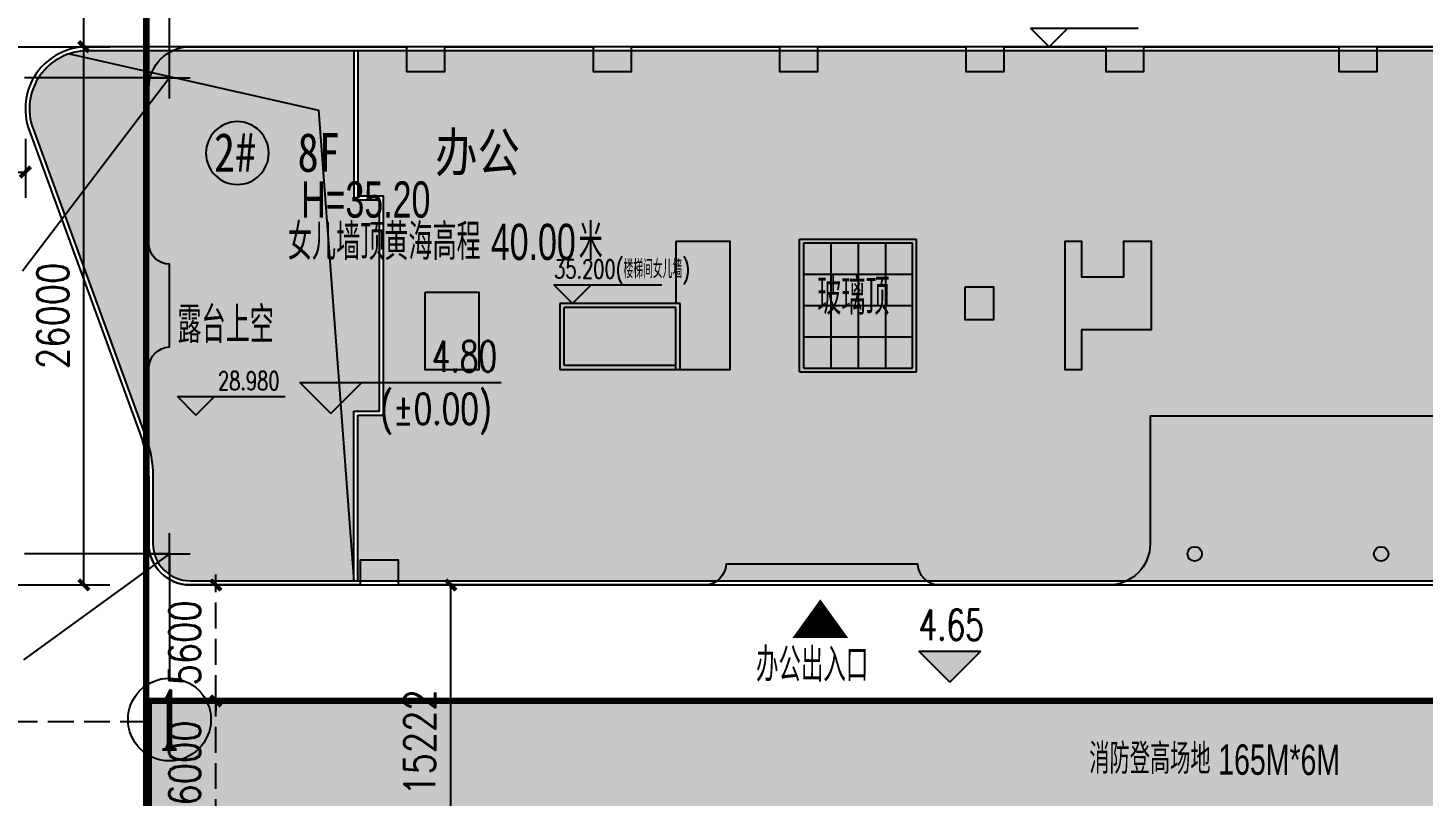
# Model space of a CAD drawing. Header units: metres. Extents: x 71066629 to 71645179, y 84793221 to 85208804.
# Drawn here: x 71314955 to 71382317, y 85100261 to 85137368 of the extents above; entities that cross this region are included whole.
import ezdxf
from ezdxf.enums import TextEntityAlignment as Align

# ---------------------------------------------------------------- set-up
doc = ezdxf.new("R2010")
doc.units = ezdxf.units.M
doc.header["$LTSCALE"] = 1000
for name, pattern in [('DASH', [0.35, 0.25, -0.1]), ('DASHED', [19.049999999999997, 12.7, -6.35]), ('DASHEDX2', [1.5, 1, -0.5])]:
    doc.linetypes.add(name, pattern=pattern)
for name, color, linetype in [('A_CUR_GLAZE', 123, 'Continuous'), ('A_N_AXIS', 85, 'Continuous'), ('A_N_AXIS_TEXT', 7, 'Continuous'), ('A_N_DIM_ELEV', 3, 'Continuous'), ('A_N_DIM_SYMB', 3, 'Continuous'), ('A_N_PUB_TEXT', 7, 'Continuous'), ('A_OTHER_MEMBER', 134, 'Continuous'), ('A_ROOF_2', 136, 'Continuous'), ('A_SITEP_TEX_2', 7, 'Continuous'), ('DIM_COOR', 3, 'Continuous'), ('G-ANNO-DIMS', 3, 'Continuous'), ('G-ANNO-LEVL', 3, 'Continuous'), ('G-ANNO-TEXT', 7, 'Continuous'), ('G-BLDG-OTLN', 2, 'Continuous'), ('G-BLDG-POIT', 6, 'Continuous'), ('G-BLDG-ROOF', 34, 'Continuous'), ('G-FRIE-FLWL', 6, 'Continuous'), ('G-SITE-开放', 1, 'DASHEDX2'), ('G_H_252', 252, 'Continuous'), ('G_H_253', 253, 'Continuous'), ('G_N_GUIDES', 3, 'DASH'), ('G_N_PUB_TEXT', 7, 'Continuous'), ('PUB_TEXT', 7, 'Continuous')]:
    doc.layers.add(name, color=color, linetype=linetype)
doc.styles.add('_TCH_AXIS', font='romant.shx')
doc.styles.add('_TCH_DIM', font='SIMPLEX', dxfattribs={"bigfont": 'GBCBIG'})
doc.styles.add('dim_font', font='SIMPLEX.shx', dxfattribs={"width": 0.8})
doc.styles.add('GAD A', font='$ gad e.shx', dxfattribs={"width": 0.7, "bigfont": '$ gad c.shx'})
doc.styles.add('黑体', font='simhei.ttf', dxfattribs={"width": 0.8})
doc.dimstyles.new('DIMN500', dxfattribs={"dimscale": 5, "dimtxt": 300, "dimasz": 100, "dimexe": 250, "dimexo": 300, "dimgap": 150, "dimtad": 1, "dimdec": 0, "dimzin": 0, "dimdsep": 46, "dimtxsty": 'dim_font', "dimblk": 'ARCHTICK', "dimcen": 0.09, "dimclrt": 7, "dimazin": 2, "dimtfac": 1, "dimtdec": 0, "dimtix": 1, "dimtmove": 2, "dimatfit": 3, "dimldrblk": 'ARCHTICK', "dimtolj": 1, "dimtzin": 0, "dimarcsym": 0})

# ---------------------------------------------------------------- blocks, each defined once
blk = doc.blocks.new('A$C237376EB')
at = {"layer": 'G-SITE-开放', "linetype": 'DASHED', "ltscale": 20}
blk.add_lwpolyline([(743.3579448104138, 607.9323969456746), (743.3579448104138, 741.1690490908804)], dxfattribs=at)
blk = doc.blocks.new('23423535')
at = {"layer": 'A_CUR_GLAZE'}
for p, q in [((3355868.114645113, -499041.480060285), (3362268.114645115, -499041.480060285)), ((3355868.114645113, -499041.4800602943), (3355868.114645118, -504681.4800602878)), ((3362268.114645115, -499041.480060285), (3362268.114645121, -504681.4800602878)), ((3356048.114645114, -499241.480060285), (3362088.114645114, -499241.480060285)), ((3356048.114645114, -499241.480060285), (3356048.114645119, -504501.4800602878)), ((3357558.114645114, -499241.4800602854), (3357558.114645115, -504501.4800602864)), ((3359068.114645114, -499241.480060285), (3359068.114645114, -504501.4800602878)), ((3360578.114645113, -499241.4800602836), (3360578.114645113, -504501.4800602864)), ((3362088.114645114, -499241.480060285), (3362088.11464512, -504501.4800602878)), ((3362088.114645115, -500556.4800602845), (3355999.176334032, -500556.4800602901)), ((3362088.114645117, -501871.480060284), (3356048.114645116, -501871.4800602896)), ((3362088.114645118, -503186.4800602831), (3355999.176334033, -503186.4800602887)), ((3356048.114645119, -504501.4800602878), (3362088.114645117, -504501.4800602878)), ((3355868.114645118, -504681.4800602878), (3362268.114645118, -504681.4800602878))]:
    blk.add_line(p, q, dxfattribs=at)
blk = doc.blocks.new('20130417-2#')
at = {"layer": 'G_H_252', "linetype": 'ByBlock'}
blk.add_hatch(color=256, dxfattribs=at).paths.add_polyline_path([(-26500.00000000373, 79699.99999999988, -0.4142135623730951), (-24300.00000000373, 77499.99999999988), (-24300.00000000373, 43999.99999999988, 0.414213562373095), (-22500.00000000373, 42199.99999999988), (-21299.99999969079, 42199.99999999988), (-21299.9999996908, 20799.99999999988), (-22500.00000000373, 20799.99999999988, 0.414213562373095), (-24300.00000000373, 18999.99999999988), (-24300.00000000373, 9099.99999999594), (-16299.99999999814, 9099.99999999594), (-16299.99999999814, 9939.999999995925), (-5699.999999998137, 9939.999999995925), (-5699.999999998137, 9099.999999995925), (1299.999999996289, 9099.999999995911), (1299.999999996275, 18999.99999999988, 0.414213562373095), (-500.0000000037253, 20799.99999999988), (-1700.00000031665, 20799.99999999988), (-1700.00000031665, 42199.99999999988), (-500.0000000037253, 42199.99999999988, 0.414213562373095), (1299.999999996275, 43999.99999999988), (1299.999999996275, 103499.9999999999, 0.414213562373095), (-500.0000000037253, 105299.9999999999), (-23900, 105299.9999999999, 0.414213562373095), (-25700, 103499.9999999999), (-25700, 102299.9999999999), (-56100, 102299.9999999999), (-56100, 103499.9999999999, 0.414213562373095), (-57900, 105299.9999999999), (-126400.0000000005, 105299.9999999999), (-126400.0000000005, 98300.00000000047), (-125159.9999999953, 98300.00000000047), (-125159.9999999958, 87699.99999999965), (-126400.0000000005, 87699.99999999988), (-126400.0000000005, 79699.99999999988)])
at = {"layer": 'G_H_253'}
h = blk.add_hatch(color=256, dxfattribs=at)
h.dxf.hatch_style = 1
h.paths.add_polyline_path([(-136615.3987647713, 86545.37580249904, -0.08774332942911159), (-136300, 84761.93228704858), (-136300, 81499.99999999988, 0.414213562373095), (-134500, 79699.99999999988), (-126600.0000000005, 79699.99999999988), (-126600.0000000005, 87899.99999999988), (-125359.9999999958, 87899.99999999965), (-125359.9999999953, 98100.00000000047), (-126600.0000000005, 98100.00000000047), (-126600.0000000005, 105299.9999999999), (-139459.8829708249, 105299.9999999999, 0.5208883048471438), (-142090.0528667177, 101539.6842609106)])
at = {"layer": 'A_N_AXIS'}
for p, q in [((-135500, 104000), (-135500, 110000)), ((-135500, 104000), (-142500, 104000)), ((-135500, 81000), (-142500, 81000)), ((-135500, 81000), (-135500, 75000))]:
    blk.add_line(p, q, dxfattribs=at)
blk.add_circle((-135500, 73000), 2000, dxfattribs=at)
at = {"layer": 'A_N_DIM_ELEV'}
for p, q in [((-93034.16764610587, 105500.0000000007), (-93934.16764610587, 106400.0000000007)), ((-93934.16764610587, 106400.0000000007), (-88732.77845396614, 106400.0000000007)), ((-93034.16764610587, 105500.0000000007), (-92134.16764610587, 106400.0000000007)), ((-116037.1623525359, 93100), (-116937.1623525359, 94000)), ((-116937.1623525359, 94000), (-111735.7731603961, 94000)), ((-116037.1623525359, 93100), (-115137.1623525359, 94000)), ((-134221.2006086875, 87703.43696012208), (-135121.2006086875, 88603.43696012208)), ((-135121.2006086875, 88603.43696012208), (-129919.8114165477, 88603.43696012208)), ((-134221.2006086875, 87703.43696012208), (-133321.2006086875, 88603.43696012208))]:
    blk.add_line(p, q, dxfattribs=at)
at = {"layer": 'A_N_DIM_SYMB'}
blk.add_lwpolyline([(-140325.9169702278, 105162.7025954615), (-128301.1014465149, 102429.5529636339), (-126600.0000000005, 79700.00000000012)], dxfattribs=at)
at = {"layer": 'A_ROOF_2'}
for p, q in [((-111049.9999999981, 96099.99999999988), (-111049.9999999981, 93100)), ((-110849.9999999981, 93100), (-116650, 93100)), ((-116650, 93100), (-116650, 92050)), ((-110849.9999999981, 89900), (-110849.9999999981, 93100)), ((-116650, 92900), (-116650.0000000005, 89900.00000000012)), ((-111049.9999999981, 92900), (-116450, 92900)), ((-116449.9999999991, 90100), (-116450, 92900)), ((-116450, 92050), (-116450, 92900)), ((-111049.9999999991, 90099.99999999988), (-111049.9999999981, 92900)), ((-110849.9999999981, 89900), (-116650, 89900)), ((-111049.9999999991, 90099.99999999988), (-116449.9999999991, 90100))]:
    blk.add_line(p, q, dxfattribs=at)
for points in [[(-111049.9999999981, 96099.99999999988), (-108450, 96099.99999999988), (-108450, 89900), (-111049.9999999986, 89900), (-111049.9999999986, 91180)], [(-91460, 91820.00000000105), (-91460, 89899.99999999942), (-92260, 89899.99999999942), (-92260, 96099.99999999988), (-91460, 96099.99999999988), (-91460, 94380.00000000151), (-89420.00000000093, 94380.00000000151), (-89420.00000000186, 96099.99999999965), (-88100, 96099.99999999965), (-88100, 91820.00000000105), (-91460, 91820.00000000105)]]:
    blk.add_lwpolyline(points, dxfattribs=at)
for points in [[(-123159.9999999991, 93640), (-120560, 93640), (-120560, 89900), (-123159.9999999991, 89900)], [(-97090, 93899.99999999988), (-95709.99999995716, 93899.99999999988), (-95709.99999995716, 92300.00000000198), (-97090, 92300.00000000198)]]:
    blk.add_lwpolyline(points, close=True, dxfattribs=at)
at = {"layer": 'G-BLDG-OTLN'}
blk.add_lwpolyline([(-38849.99374999106, 87650.0000000894), (-88150, 87650.0000000894), (-88150, 81505.00000014901), (-88150.00624993443, 81495.00000019372, -0.4127476388827847), (-90144.9999999255, 79500.0000000149), (-98369.9999999404, 79500.0000000149), (-98380, 79500.0000000149, -0.3757455495562697), (-99374.98749992251, 80495), (-99374.98749992251, 80500.0000000894), (-108625.0125000775, 80500.0000000894, -0.3858207373924936), (-109620, 79500.01250007749), (-124450, 79500.0000000894), (-124450, 80700.0000000894), (-126300, 80700.0000000894), (-126300, 79500.0000000894), (-134494.9999999404, 79500.0000000894), (-134505, 79500.0000000894, -0.4127476388933926), (-136499.9937499911, 81495.0000000894), (-136499.9937499166, 90005, -0.3842865671278498), (-135505.012500003, 90999.98749992251), (-135500, 90999.98749992251), (-135500, 95000.01250007749, -0.4127623343657364), (-136499.9999999255, 95995), (-136499.9999999255, 103494.9999999404), (-136499.9937499911, 103504.9999998957, -0.4127498518692198), (-134505, 105499.9937499911), (-134494.9999999404, 105499.9999999255), (-124050, 105499.9999999255), (-124050, 104299.9999999255), (-122200, 104300.0000000149), (-122200, 105500.0000000149), (-115050, 105500.0000000149), (-115050, 104299.9999999255), (-113200, 104300.0000000149), (-113200, 105500.0000000149), (-106050, 105500.0000000149), (-106050, 104299.9999999255), (-104200, 104300.0000000149), (-104200, 105500.0000000149), (-97050, 105500.0000000149), (-97050, 104299.9999999255), (-95200, 104300.0000000149), (-95200, 105500.0000000149), (-90300, 105500.0000000149), (-90300, 104299.9999999255), (-88486.45487558842, 104300.0000000149), (-88450, 104300.0000000149), (-88450, 105500.0000000149), (-79050, 105500.0000000149), (-79050, 104299.9999999255), (-77200, 104300), (-77200, 105500), (-70050, 105500)], format="xyb", dxfattribs=at)
for centre in [(-86000, 81000), (-77000, 81000)]:
    blk.add_circle(centre, 350, dxfattribs=at)
at = {"layer": 'G-BLDG-POIT', "linetype": 'Continuous', "ltscale": 0.1}
for p, q in [((-135500, 103000), (-135500, 105000)), ((-136500, 104000), (-134500, 104000)), ((-135500, 80000), (-135500, 82000)), ((-136500, 81000), (-134500, 81000))]:
    blk.add_line(p, q, dxfattribs=at)
at = {"layer": 'G-BLDG-ROOF'}
for p, q in [((-57900, 105499.9999999999), (-139459.882970823, 105499.9999999999)), ((-126600.0000000005, 105299.9999999999), (-126600.0000000005, 98100.00000000047)), ((-126400.0000000005, 105300.0000000007), (-126400.0000000005, 98300.00000000047)), ((-142277.9221449941, 101471.0902795478), (-136803.2680430487, 86476.78182113345)), ((-126600.0000000005, 98100.00000000047), (-125359.9999999953, 98100.00000000047)), ((-126400.0000000005, 98300.00000000047), (-125159.9999999953, 98300.00000000047)), ((-125359.9999999958, 87899.99999999965), (-125359.9999999953, 98100.00000000047)), ((-125159.9999999958, 87699.99999999965), (-125159.9999999953, 98300.00000000047)), ((-126600.0000000005, 79699.99999999988), (-126600.0000000005, 87899.99999999988)), ((-126600.0000000005, 87899.99999999988), (-125359.9999999958, 87899.99999999965)), ((-126400.0000000005, 79700.00000000058), (-126400.0000000005, 87699.99999999988)), ((-126400.0000000005, 87699.99999999988), (-125159.9999999958, 87699.99999999965)), ((-136500, 84761.93228704704), (-136500, 81499.99999999988)), ((-134500, 79499.99999999988), (-26500.00000000373, 79499.99999999988))]:
    blk.add_line(p, q, dxfattribs=at)
blk.add_lwpolyline([(-500.0000000037253, 105299.9999999999), (-23900, 105299.9999999999, 0.414213562373095), (-25700, 103499.9999999999), (-25700, 102299.9999999999), (-56100, 102299.9999999999), (-56100, 103499.9999999999, 0.414213562373095), (-57900, 105299.9999999999), (-139459.882970823, 105299.9999999999, 0.5208883048473457), (-142090.0528667178, 101539.6842609107), (-136615.3987647705, 86545.3758024968, -0.08774332942907061), (-136300, 84761.93228704704), (-136300, 81499.99999999988, 0.414213562373095), (-134500, 79699.99999999988), (-26500.00000000373, 79699.99999999988, -0.4142135623730951), (-24300.00000000373, 77499.99999999988), (-24300.00000000373, 43999.99999999988, 0.414213562373095)], format="xyb", dxfattribs=at)
for centre, radius, start, end in [((-139459.8829708234, 102499.9999999997), 3000.000000000291, 90, 200.0579204975041), ((-141499.9999999995, 84761.93228704843), 4999.999999999542, 0, 20.0579204975041), ((-134500, 81499.99999999988), 2000, 180, 270)]:
    blk.add_arc(centre, radius, start, end, dxfattribs=at)
at = {"layer": 'A_ROOF_2', "rotation": 90}
blk.add_blockref('23423535', (-604121.4800602864, -3266068.114645098), dxfattribs=at)
at = {"layer": 'A_N_AXIS_TEXT', "style": '_TCH_AXIS', "width": 0.5000000000000063}
blk.add_text('1', height=2889.153660236577, dxfattribs=at).set_placement((-136187.8937286278, 71555.42316988172), (-134812.1062713722, 71555.42316988172), align=Align.FIT)
at = {"layer": 'A_N_PUB_TEXT', "linetype": 'ByBlock', "style": 'GAD A', "width": 0.7}
for s, p in [('玻璃顶', (-104223.9795092084, 92550.00000000012)), ('露台上空', (-135116.743977366, 91188.81368997053))]:
    blk.add_text(s, height=1750, dxfattribs=at).set_placement(p)
at = {"layer": 'PUB_TEXT', "style": '_TCH_DIM', "width": 0.7058823529411765}
for s, p in [('35.200(楼梯间女儿墙)', (-116928.721810509, 94315)), ('28.980', (-133158.2940063495, 88918.43696012208))]:
    blk.add_text(s, height=892.5, dxfattribs=at).set_placement(p)
blk = doc.blocks.new('_ARCHTICK')
at = {"color": 0, "linetype": 'ByBlock', "const_width": 0.4}
blk.add_lwpolyline([(-0.5, -0.5), (0.5, 0.5)], dxfattribs=at)
blk = doc.blocks.new('*D59')
at = {"layer": 'Defpoints', "color": 0, "linetype": 'DASH', "ltscale": 5, "transparency": 16777216}
for p in [(71324027.12184954, 85104859.35770324), (71330380.03835422, 85104859.35770324), (71330380.03835422, 85098859.352251)]:
    blk.add_point(p, dxfattribs=at)
at = {"layer": 'G-FRIE-FLWL', "color": 0, "linetype": 'DASH', "lineweight": -2, "ltscale": 5, "transparency": 16777216}
for p, q in [((71328880.03835422, 85104859.35770324), (71322777.12184954, 85104859.35770324)), ((71324027.12184954, 85098859.352251), (71324027.12184954, 85104859.35770324)), ((71328880.03835422, 85098859.352251), (71322777.12184954, 85098859.352251))]:
    blk.add_line(p, q, dxfattribs=at)
at = {"layer": 'G-FRIE-FLWL', "color": 0, "linetype": 'DASH', "lineweight": -2, "ltscale": 5, "transparency": 16777216, "xscale": 500, "yscale": 500, "zscale": 500}
for p, rotation in [((71324027.12184954, 85104859.35770324), 90), ((71324027.12184954, 85098859.352251), 270)]:
    blk.add_blockref('_ARCHTICK', p, dxfattribs=dict(at, rotation=rotation))
at = {"layer": 'G-FRIE-FLWL', "color": 7, "linetype": 'DASH', "ltscale": 5, "transparency": 16777216, "insert": (71322527.12184952, 85101859.35497713), "char_height": 1500, "attachment_point": 5, "rotation": 90, "style": 'dim_font'}
blk.add_mtext('\\A1;6000', dxfattribs=at)
blk = doc.blocks.new('*D60')
at = {"layer": 'Defpoints', "color": 0, "linetype": 'DASH', "ltscale": 5, "transparency": 16777216}
for p in [(71324027.12184954, 85110459.32600386), (71330380.03835422, 85110459.32600386), (71330380.03835422, 85104859.35770324)]:
    blk.add_point(p, dxfattribs=at)
at = {"layer": 'G-FRIE-FLWL', "color": 0, "linetype": 'DASH', "lineweight": -2, "ltscale": 5, "transparency": 16777216}
for p, q in [((71324027.12184954, 85110459.32600386), (71324027.12184954, 85110959.32600386)), ((71328880.03835422, 85110459.32600386), (71322777.12184954, 85110459.32600386)), ((71324027.12184954, 85104859.35770324), (71324027.12184954, 85110459.32600386)), ((71328880.03835422, 85104859.35770324), (71322777.12184954, 85104859.35770324)), ((71324027.12184954, 85104859.35770324), (71324027.12184954, 85104359.35770324))]:
    blk.add_line(p, q, dxfattribs=at)
at = {"layer": 'G-FRIE-FLWL', "color": 0, "linetype": 'DASH', "lineweight": -2, "ltscale": 5, "transparency": 16777216, "xscale": 500, "yscale": 500, "zscale": 500}
for p, rotation in [((71324027.12184954, 85110459.32600386), 270), ((71324027.12184954, 85104859.35770324), 90)]:
    blk.add_blockref('_ARCHTICK', p, dxfattribs=dict(at, rotation=rotation))
at = {"layer": 'G-FRIE-FLWL', "color": 7, "linetype": 'DASH', "ltscale": 5, "transparency": 16777216, "insert": (71322527.12184952, 85107659.34185356), "char_height": 1500, "attachment_point": 5, "rotation": 90, "style": 'dim_font'}
blk.add_mtext('\\A1;5600', dxfattribs=at)
blk = doc.blocks.new('*D76')
at = {"layer": 'Defpoints', "color": 0, "transparency": 16777216}
for p in [(71246450.86905377, 85133514.02652693), (71314832.04242551, 85133514.02511492), (71314832.04242551, 85130406.67272897)]:
    blk.add_point(p, dxfattribs=at)
at = {"layer": 'G-ANNO-DIMS', "color": 0, "lineweight": -2, "transparency": 16777216}
for p, q in [((71246450.86905377, 85132014.02652693), (71246450.86905377, 85129156.67272897)), ((71314832.04242551, 85132014.02511492), (71314832.04242551, 85129156.67272897)), ((71246450.86905377, 85130406.67272897), (71314832.04242551, 85130406.67272897))]:
    blk.add_line(p, q, dxfattribs=at)
at = {"layer": 'G-ANNO-DIMS', "color": 0, "lineweight": -2, "transparency": 16777216, "xscale": 500, "yscale": 500, "zscale": 500, "rotation": 180}
blk.add_blockref('_ARCHTICK', (71246450.86905377, 85130406.67272897), dxfattribs=at)
at = {"layer": 'G-ANNO-DIMS', "color": 0, "lineweight": -2, "transparency": 16777216, "xscale": 500, "yscale": 500, "zscale": 500}
blk.add_blockref('_ARCHTICK', (71314832.04242551, 85130406.67272897), dxfattribs=at)
at = {"layer": 'G-ANNO-DIMS', "color": 7, "transparency": 16777216, "insert": (71280641.45573965, 85131906.67272897), "char_height": 1500, "attachment_point": 5, "style": 'dim_font'}
blk.add_mtext('\\A1;68381', dxfattribs=at)
blk = doc.blocks.new('*D77')
at = {"layer": 'Defpoints', "color": 0, "transparency": 16777216}
for p in [(71310637.93451145, 85136459.32458435), (71317660.4280482, 85136459.32458435), (71310637.93451145, 85110459.32458442)]:
    blk.add_point(p, dxfattribs=at)
at = {"layer": 'G-ANNO-DIMS', "color": 0, "lineweight": -2, "transparency": 16777216}
for p, q in [((71312137.93451145, 85136459.32458435), (71318910.4280482, 85136459.32458435)), ((71317660.4280482, 85110459.32458442), (71317660.4280482, 85136459.32458435)), ((71312137.93451145, 85110459.32458442), (71318910.4280482, 85110459.32458442))]:
    blk.add_line(p, q, dxfattribs=at)
at = {"layer": 'G-ANNO-DIMS', "color": 0, "lineweight": -2, "transparency": 16777216, "xscale": 500, "yscale": 500, "zscale": 500}
for p, rotation in [((71317660.4280482, 85136459.32458435), 90), ((71317660.4280482, 85110459.32458442), 270)]:
    blk.add_blockref('_ARCHTICK', p, dxfattribs=dict(at, rotation=rotation))
at = {"layer": 'G-ANNO-DIMS', "color": 7, "transparency": 16777216, "insert": (71316160.42804818, 85123459.3245844), "char_height": 1500, "attachment_point": 5, "rotation": 90, "style": 'dim_font'}
blk.add_mtext('\\A1;26000', dxfattribs=at)
blk = doc.blocks.new('*D78')
at = {"layer": 'Defpoints', "color": 0, "transparency": 16777216}
for p in [(71310637.93451145, 85165249.79803501), (71317660.4280482, 85165249.79803501), (71310637.93451145, 85136459.32458435)]:
    blk.add_point(p, dxfattribs=at)
at = {"layer": 'G-ANNO-DIMS', "color": 0, "lineweight": -2, "transparency": 16777216}
for p, q in [((71312137.93451145, 85165249.79803501), (71318910.4280482, 85165249.79803501)), ((71317660.4280482, 85136459.32458435), (71317660.4280482, 85165249.79803501)), ((71312137.93451145, 85136459.32458435), (71318910.4280482, 85136459.32458435))]:
    blk.add_line(p, q, dxfattribs=at)
at = {"layer": 'G-ANNO-DIMS', "color": 0, "lineweight": -2, "transparency": 16777216, "xscale": 500, "yscale": 500, "zscale": 500}
for p, rotation in [((71317660.4280482, 85165249.79803501), 90), ((71317660.4280482, 85136459.32458435), 270)]:
    blk.add_blockref('_ARCHTICK', p, dxfattribs=dict(at, rotation=rotation))
at = {"layer": 'G-ANNO-DIMS', "color": 7, "transparency": 16777216, "insert": (71316160.42804818, 85150854.5613097), "char_height": 1500, "attachment_point": 5, "rotation": 90, "style": 'dim_font'}
blk.add_mtext('\\A1;28790', dxfattribs=at)
blk = doc.blocks.new('*D121')
at = {"layer": 'Defpoints', "color": 0, "transparency": 16777216}
for p in [(71335374.4380046, 85110459.32458435), (71340397.45652056, 85110459.32458435), (71340397.45652056, 85095237.58567336)]:
    blk.add_point(p, dxfattribs=at)
at = {"layer": 'G-ANNO-DIMS', "color": 0, "lineweight": -2, "transparency": 16777216}
for p, q in [((71338897.45652056, 85110459.32458435), (71334124.4380046, 85110459.32458435)), ((71335374.4380046, 85095237.58567336), (71335374.4380046, 85110459.32458435)), ((71338897.45652056, 85095237.58567336), (71334124.4380046, 85095237.58567336))]:
    blk.add_line(p, q, dxfattribs=at)
at = {"layer": 'G-ANNO-DIMS', "color": 0, "lineweight": -2, "transparency": 16777216, "xscale": 500, "yscale": 500, "zscale": 500}
for p, rotation in [((71335374.4380046, 85110459.32458435), 90), ((71335374.4380046, 85095237.58567336), 270)]:
    blk.add_blockref('_ARCHTICK', p, dxfattribs=dict(at, rotation=rotation))
at = {"layer": 'G-ANNO-DIMS', "color": 7, "transparency": 16777216, "insert": (71333874.43800458, 85102848.45512888), "char_height": 1500, "attachment_point": 5, "rotation": 90, "style": 'dim_font'}
blk.add_mtext('\\A1;15222', dxfattribs=at)
blk = doc.blocks.new('*D132')
at = {"layer": 'Defpoints', "color": 0, "transparency": 16777216}
for p in [(71320791.4851865, 85168309.62203176), (71240491.48481545, 85131923.98692855), (71320791.4851865, 85131923.98692816)]:
    blk.add_point(p, dxfattribs=at)
at = {"layer": 'G-ANNO-DIMS', "color": 0, "lineweight": -2, "transparency": 16777216}
for p, q in [((71240491.48481545, 85133423.98692855), (71240491.48481545, 85169559.62203176)), ((71320791.4851865, 85133423.98692816), (71320791.4851865, 85169559.62203176)), ((71240491.48481545, 85168309.62203176), (71320791.4851865, 85168309.62203176))]:
    blk.add_line(p, q, dxfattribs=at)
at = {"layer": 'G-ANNO-DIMS', "color": 0, "lineweight": -2, "transparency": 16777216, "xscale": 500, "yscale": 500, "zscale": 500, "rotation": 180}
blk.add_blockref('_ARCHTICK', (71240491.48481545, 85168309.62203176), dxfattribs=at)
at = {"layer": 'G-ANNO-DIMS', "color": 0, "lineweight": -2, "transparency": 16777216, "xscale": 500, "yscale": 500, "zscale": 500}
blk.add_blockref('_ARCHTICK', (71320791.4851865, 85168309.62203176), dxfattribs=at)
at = {"layer": 'G-ANNO-DIMS', "color": 7, "transparency": 16777216, "insert": (71280641.48500097, 85169809.62203176), "char_height": 1500, "attachment_point": 5, "style": 'dim_font'}
blk.add_mtext('\\A1;80.10', dxfattribs=at)
blk = doc.blocks.new('*D133')
at = {"layer": 'Defpoints', "color": 0, "transparency": 16777216}
for p in [(71458791.47966082, 85168309.62203124), (71320791.4851865, 85131923.98692816), (71458791.47966082, 85131923.98692751)]:
    blk.add_point(p, dxfattribs=at)
at = {"layer": 'G-ANNO-DIMS', "color": 0, "lineweight": -2, "transparency": 16777216}
for p, q in [((71320791.4851865, 85133423.98692816), (71320791.4851865, 85169559.62203124)), ((71458791.47966082, 85133423.98692751), (71458791.47966082, 85169559.62203124)), ((71320791.4851865, 85168309.62203124), (71458791.47966082, 85168309.62203124))]:
    blk.add_line(p, q, dxfattribs=at)
at = {"layer": 'G-ANNO-DIMS', "color": 0, "lineweight": -2, "transparency": 16777216, "xscale": 500, "yscale": 500, "zscale": 500, "rotation": 180}
blk.add_blockref('_ARCHTICK', (71320791.4851865, 85168309.62203124), dxfattribs=at)
at = {"layer": 'G-ANNO-DIMS', "color": 0, "lineweight": -2, "transparency": 16777216, "xscale": 500, "yscale": 500, "zscale": 500}
blk.add_blockref('_ARCHTICK', (71458791.47966082, 85168309.62203124), dxfattribs=at)
at = {"layer": 'G-ANNO-DIMS', "color": 7, "transparency": 16777216, "insert": (71389791.48242366, 85169809.62203124), "char_height": 1500, "attachment_point": 5, "style": 'dim_font'}
blk.add_mtext('\\A1;138.00', dxfattribs=at)

msp = doc.modelspace()

# ---------------------------------------------------------------- hatches: boundary and pattern name
at = {"layer": 'G-ANNO-LEVL'}
msp.add_hatch(color=256, dxfattribs=at).paths.add_polyline_path([(71359469.07302794, 85105768.93407339), (71357969.07302794, 85107268.93407339), (71360969.07302794, 85107268.93407339)])
at = {"layer": 'G-FRIE-FLWL'}
h = msp.add_hatch(dxfattribs=at)
h.set_pattern_fill('AR-HBONE', color=256, scale=1000, style=0)
h.set_pattern_definition([(45, (0, 0), (5.551115123125783e-14, 862.1045876226387), [1828.8, -609.6]), (135, (431.052, 431.052), (5.551115123125783e-14, 862.1045876226387), [1828.8, -609.6])])
edge = h.paths.add_edge_path()
edge.add_line((71320791.48423149, 85104859.34594029), (71320791.48423149, 85098859.352251))
edge.add_line((71320791.48423149, 85098859.352251), (71409191.48669386, 85098859.33353661))
edge.add_arc((71409191.48415345, 85086859.3325034), 12000.00103321698, 4.9332459752804425e-06, 89.99998787043887, ccw=False)
edge.add_line((71421191.48518667, 85086859.33353661), (71421191.4851866, 85029459.32375132))
edge.add_line((71421191.4851866, 85029459.32375132), (71427191.48518665, 85029459.32375132))
edge.add_line((71427191.48518665, 85029459.32375132), (71427191.48518667, 85086859.32976861))
edge.add_arc((71409191.48141867, 85086859.32976861), 18000.00376799703, 0, 89.99998080973377)
edge.add_line((71409191.48744747, 85104859.33353661), (71320791.48423149, 85104859.34594029))

# ---------------------------------------------------------------- linework, layer by layer
at = {"layer": 'A_SITEP_TEX_2'}
msp.add_lwpolyline([(71353213.26071393, 85107895.3075817, 2700, 0, 0), (71353213.26071393, 85109767.32588741, 0, 0, 0)], format="xyseb", dxfattribs=at)
at = {"layer": 'DIM_COOR', "color": 3}
for p, q in [((71321791.48518659, 85134959.32458435), (71314701.0205265, 85125622.05519529)), ((71321791.48518659, 85111959.32458435), (71314744.01025598, 85106842.68050738))]:
    msp.add_line(p, q, dxfattribs=at)
at = {"layer": 'G-ANNO-LEVL'}
for p, q in [((71329582.35138881, 85118735.70969154), (71328082.35138881, 85120235.70969154)), ((71328082.35138881, 85120235.70969154), (71337809.85138881, 85120235.70969154)), ((71329582.35138881, 85118735.70969154), (71331082.35138881, 85120235.70969154)), ((71359469.07302794, 85105768.93407339), (71357969.07302794, 85107268.93407339)), ((71357969.07302794, 85107268.93407339), (71360969.07302794, 85107268.93407339)), ((71359469.07302794, 85105768.93407339), (71360969.07302794, 85107268.93407339))]:
    msp.add_line(p, q, dxfattribs=at)
at = {"layer": 'G-ANNO-TEXT'}
msp.add_lwpolyline([(71323550.47714683, 85131321.83047648, 1), (71326585.36327493, 85131321.83047648, 1)], format="xyb", close=True, dxfattribs=at)
msp.add_lwpolyline([(71323550.47714683, 85131321.83047648, 1), (71326585.36327493, 85131321.83047648, 1)], format="xyb", close=True, dxfattribs=at)
at = {"layer": 'G-FRIE-FLWL', "linetype": 'DASH', "ltscale": 5}
for p, q in [((71320791.48423149, 85104859.34594029), (71320791.48347788, 85098859.34463964)), ((71449791.5942586, 85104859.33082287), (71320791.48423149, 85104859.34594029)), ((71240666.62163167, 85103859.352251), (71320791.4839803, 85103859.352251))]:
    msp.add_line(p, q, dxfattribs=at)
at = {"layer": 'G-FRIE-FLWL', "linetype": 'DASH', "ltscale": 5, "const_width": 300}
msp.add_lwpolyline([(71320791.48423149, 85104859.34594029), (71320791.48423149, 85098859.352251), (71409191.48669386, 85098859.33353661, -0.4142134751486441), (71421191.48518667, 85086859.33353661), (71421191.4851866, 85029459.32375132), (71427191.48518665, 85029459.32375132), (71427191.48518667, 85086859.32976861, 0.414213464273533), (71409191.48744747, 85104859.33353661), (71320791.48423149, 85104859.34594029)], format="xyb", dxfattribs=at)
at = {"layer": 'G-SITE-开放', "const_width": 300}
msp.add_lwpolyline([(71320666.62163167, 85153154.9815508), (71320666.62163167, 85020083.21220979)], dxfattribs=at)

# ---------------------------------------------------------------- block references
at = {"layer": 'A_OTHER_MEMBER', "linetype": 'ByBlock'}
msp.add_blockref('20130417-2#', (71457291.48518659, 85030959.32458435), dxfattribs=at)
at = {"layer": 'G_N_GUIDES', "xscale": 1000, "yscale": 1000, "zscale": 1000}
msp.add_blockref('A$C237376EB', (70577308.67682125, 84412150.79480837), dxfattribs=at)

# ---------------------------------------------------------------- texts
at = {"layer": 'A_N_PUB_TEXT', "style": '_TCH_DIM', "width": 0.7058823529411765}
for s, p in [('4.80', (71334459.85138881, 85120760.70969154)), ('(%%P0.00)', (71331959.85138881, 85118223.20969154)), ('4.65', (71357959.07302794, 85107793.93407339))]:
    msp.add_text(s, height=1487.5, dxfattribs=at).set_placement(p)
at = {"layer": 'G-ANNO-TEXT'}
for s, height, style, width, p in [('办公', 1877.637130801688, '黑体', 0.8, (71334613.82540213, 85130416.33793093)), ('2#', 1877.637130801688, '黑体', 0.8, (71323935.97044739, 85130416.33793093)), ('2#', 1877.637130801688, '黑体', 0.8, (71323935.97044739, 85130416.33793093)), ('8F', 1877.637130801688, '黑体', 0.8, (71327973.85831462, 85130416.33793093)), ('H=35.20', 1750, 'GAD A', 0.7, (71328148.89116478, 85128202.81687184)), ('女儿墙顶黄海高程', 1750, 'GAD A', 0.7, (71327507.19874416, 85126156.734289)), ('40.00', 1750, 'GAD A', 0.7, (71337307.19874416, 85126156.734289)), ('米', 1750, 'GAD A', 0.7, (71341547.58335955, 85126156.734289))]:
    msp.add_text(s, height=height, dxfattribs=dict(at, style=style, width=width)).set_placement(p)
at = {"layer": 'G-FRIE-FLWL', "linetype": 'DASH', "style": 'GAD A', "width": 0.7}
for s, p in [('消防登高场地', (71366198.46690904, 85101341.67772707)), ('165M*6M', (71372426.28317553, 85101296.08783364))]:
    msp.add_text(s, height=1467.9039998527, rotation=359.7954960396441, dxfattribs=at).set_placement(p)
at = {"layer": 'G_N_PUB_TEXT', "style": 'GAD A', "width": 0.7}
msp.add_text('办公出入口', height=1631.004444280777, rotation=359.7954958638621, dxfattribs=at).set_placement((71350105.84885174, 85105794.8584885))

# ---------------------------------------------------------------- dimensions: what is measured, and where the dimension line sits
at = {"layer": 'G-ANNO-DIMS'}
for p1, p2, distance, text, picture, middle in [((71240491.48481545, 85131923.98692855), (71320791.4851865, 85131923.98692816), 36385.63510359824, '80.10', '*D132', (71280641.48500097, 85169809.62203176)), ((71320791.4851865, 85131923.98692816), (71458791.47966082, 85131923.98692751), 36385.63510373235, '138.00', '*D133', (71389791.48242366, 85169809.62203124))]:
    dim = msp.add_aligned_dim(p1=p1, p2=p2, distance=distance, text=text, dimstyle='DIMN500', dxfattribs=at)
    dim.commit()
    dim.dimension.update_dxf_attribs({"geometry": picture, "text_midpoint": middle})
for p1, p2, distance, picture, middle in [((71310637.93451145, 85136459.32458435), (71310637.93451145, 85165249.79803501), -7022.4935367405415, '*D78', (71316160.42804818, 85150854.5613097)), ((71310637.93451145, 85110459.32458442), (71310637.93451145, 85136459.32458435), -7022.4935367405415, '*D77', (71316160.42804818, 85123459.3245844)), ((71246450.86905377, 85133514.02652693), (71314832.04242551, 85133514.02511492), -3107.3523859530683, '*D76', (71280641.45573965, 85131906.67272897)), ((71340397.45652056, 85095237.58567336), (71340397.45652056, 85110459.32458435), 5023.018515959382, '*D121', (71333874.43800458, 85102848.45512888))]:
    dim = msp.add_aligned_dim(p1=p1, p2=p2, distance=distance, dimstyle='DIMN500', dxfattribs=at)
    dim.commit()
    dim.dimension.update_dxf_attribs({"geometry": picture, "text_midpoint": middle})
at = {"layer": 'G-FRIE-FLWL', "linetype": 'DASH', "ltscale": 5}
for p1, p2, picture, middle in [((71330380.03835422, 85104859.35770324), (71330380.03835422, 85110459.32600386), '*D60', (71322527.12184952, 85107659.34185356)), ((71330380.03835422, 85098859.352251), (71330380.03835422, 85104859.35770324), '*D59', (71322527.12184952, 85101859.35497713))]:
    dim = msp.add_aligned_dim(p1=p1, p2=p2, distance=6352.91650468111, dimstyle='DIMN500', dxfattribs=at)
    dim.commit()
    dim.dimension.update_dxf_attribs({"geometry": picture, "text_midpoint": middle})

doc.saveas('drawing.dxf')
